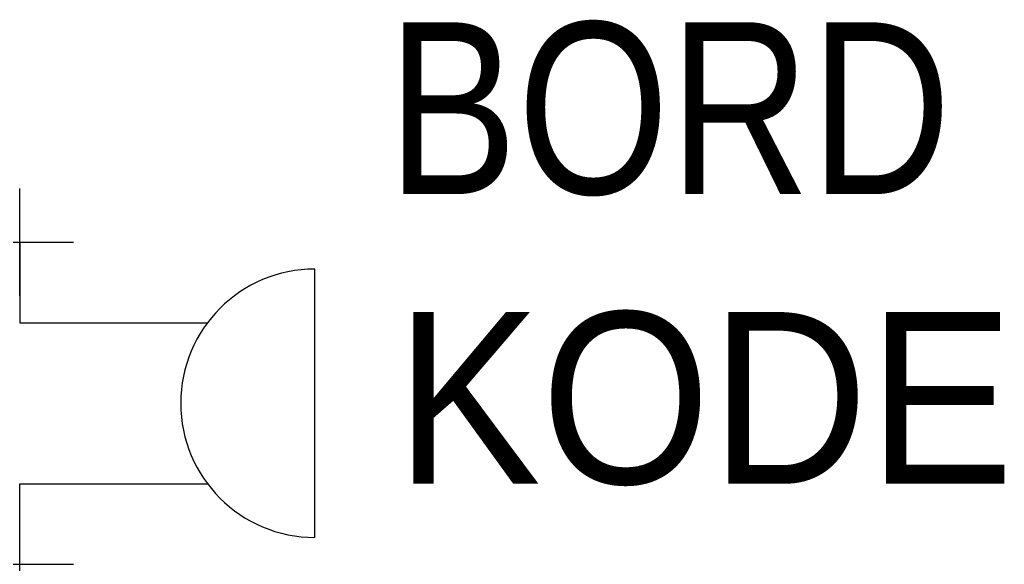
# Model space of a CAD drawing. Extents: x 50 to 68.3, y 210 to 220.1.
import ezdxf

# ---------------------------------------------------------------- set-up
doc = ezdxf.new("R2010")
doc.units = 0
doc.header["$PDMODE"] = 2
doc.linetypes.add('DASHED', pattern=[0])
for name, color, linetype in [('1', 8, 'CONTINUOUS'), ('11', 30, 'DASHED'), ('12', 30, 'DASHED'), ('3', 30, 'CONTINUOUS'), ('C', 7, 'CONTINUOUS')]:
    doc.layers.add(name, color=color, linetype=linetype)

msp = doc.modelspace()

# ---------------------------------------------------------------- linework, layer by layer
at = {"layer": '1', "color": 0}
for p, q in [((50, 216), (50, 214.5)), ((50, 214.5), (53.5, 214.5)), ((50, 210), (50, 211.5)), ((50, 211.5), (53.5, 211.5))]:
    msp.add_line(p, q, dxfattribs=at)
at = {"layer": '3', "color": 0}
msp.add_line((55.5, 210.5), (55.5, 215.5), dxfattribs=at)
msp.add_arc((55.5, 213), 2.5, 90, 270, dxfattribs=at)
at = {"layer": 'C', "color": 0}
for p in [(50, 216), (50, 210)]:
    msp.add_point(p, dxfattribs=at)

# ---------------------------------------------------------------- texts
at = {"layer": '11', "color": 0, "width": 0.85}
msp.add_attdef('BORD', (56.848, 216.897), '', height=3.2, dxfattribs=at)
at = {"layer": '12', "color": 0, "width": 0.95}
msp.add_attdef('KODE', (57, 211.5), '-H', height=3.2, dxfattribs=at)

doc.saveas('drawing.dxf')
